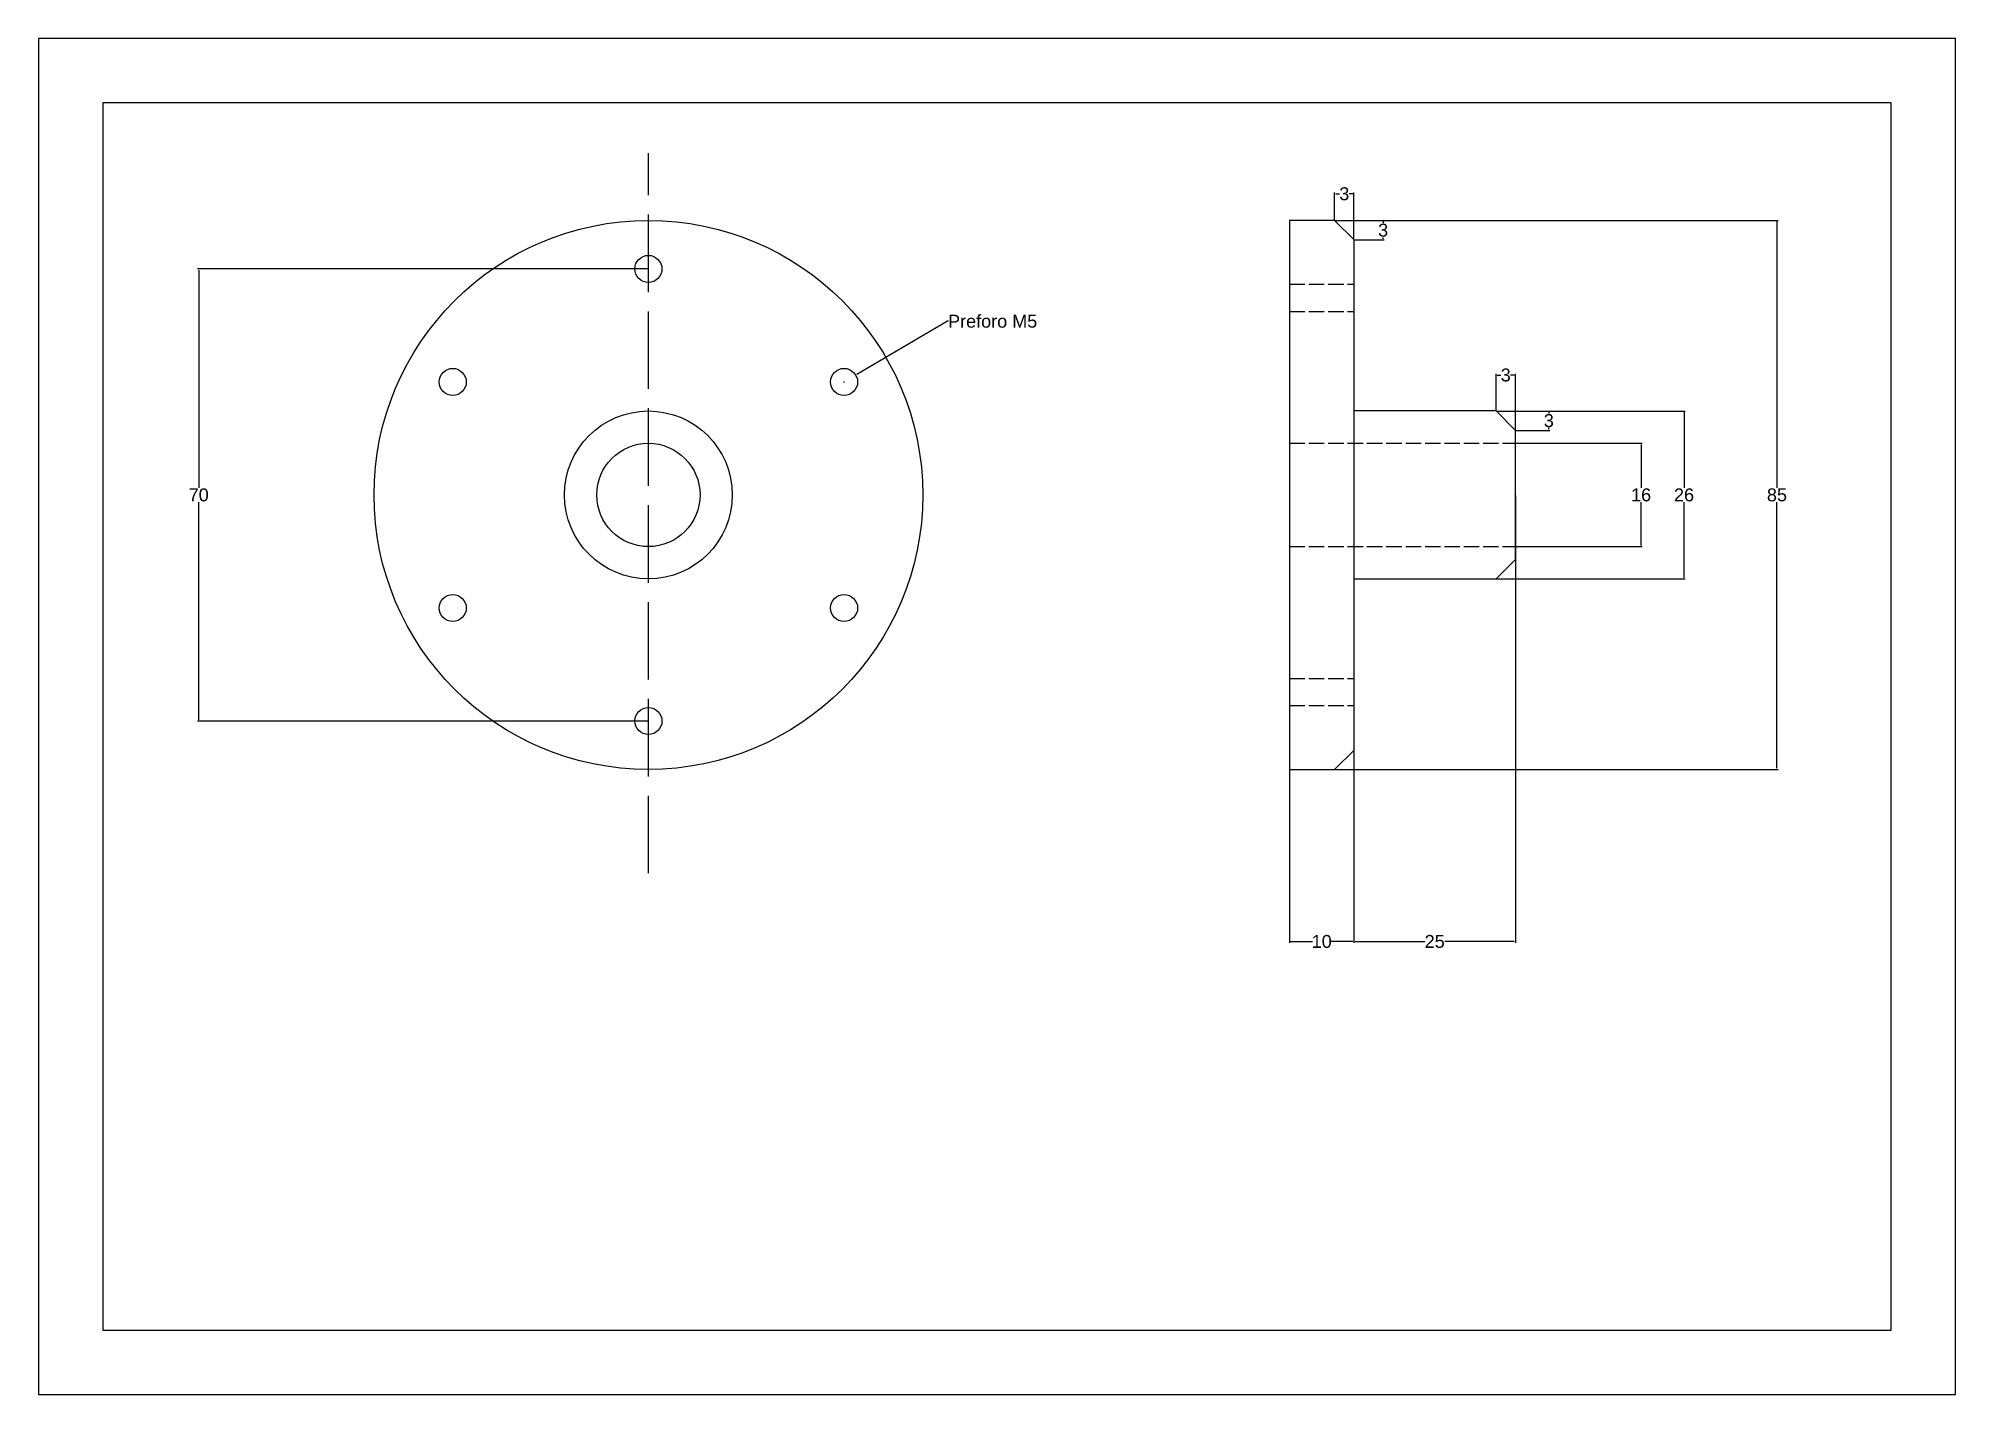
# Model space of a CAD drawing. Header units: inches. Extents: x 0 to 297, y 0 to 210.
import ezdxf

# ---------------------------------------------------------------- set-up
doc = ezdxf.new("R2010")
doc.units = ezdxf.units.IN
doc.header["$MEASUREMENT"] = 0
doc.linetypes.add('ACAD_ISO02W100', pattern=[15, 12, -3])
doc.styles.get("Standard").update_dxf_attribs({"font": 'arial.ttf'})
doc.dimstyles.get("Standard").update_dxf_attribs({"dimtxt": 0.18, "dimasz": 0.18, "dimexe": 0.18, "dimexo": 0.0625, "dimgap": 0.09, "dimtad": 0, "dimtih": 1, "dimtoh": 1, "dimdec": 4, "dimzin": 0, "dimdsep": 46, "dimtxsty": 'Standard', "dimcen": 0.09, "dimadec": 0, "dimazin": 0, "dimtfac": 1, "dimtdec": 4, "dimtofl": 0, "dimtmove": 0, "dimatfit": 3, "dimfxl": 1, "dimtolj": 1, "dimtzin": 0, "dimarcsym": 0})

# ---------------------------------------------------------------- blocks, each defined once
blk = doc.blocks.new('*D3')
at = {"color": 0, "lineweight": -2, "transparency": 16777216}
for p, q in [((94.44, 174.3), (24.66, 174.3)), ((24.84, 174.12), (24.84, 140.42)), ((24.84, 104.48), (24.84, 138.19)), ((94.44, 104.3), (24.66, 104.3))]:
    blk.add_line(p, q, dxfattribs=at)
at = {"color": 0, "transparency": 16777216}
for points in [[(24.81, 174.12), (24.87, 174.12), (24.84, 174.3)], [(24.81, 104.48), (24.87, 104.48), (24.84, 104.3)]]:
    blk.add_solid(points, dxfattribs=at)
at = {"layer": 'Defpoints', "color": 0, "transparency": 16777216}
for p in [(94.5, 174.3), (24.84, 104.3), (94.5, 104.3)]:
    blk.add_point(p, dxfattribs=at)
at = {"color": 0, "transparency": 16777216, "insert": (24.84, 139.3), "char_height": 2, "attachment_point": 5}
blk.add_mtext('\\A1;70', dxfattribs=at)
blk = doc.blocks.new('*D7')
at = {"color": 0, "lineweight": -2, "transparency": 16777216}
for p, q in [((193.8, 106.63), (193.8, 69.98)), ((203.8, 106.63), (203.8, 69.98)), ((193.98, 70.16), (197.38, 70.16)), ((203.62, 70.16), (200.23, 70.16))]:
    blk.add_line(p, q, dxfattribs=at)
at = {"color": 0, "transparency": 16777216}
for points in [[(193.98, 70.19), (193.98, 70.13), (193.8, 70.16)], [(203.62, 70.19), (203.62, 70.13), (203.8, 70.16)]]:
    blk.add_solid(points, dxfattribs=at)
at = {"layer": 'Defpoints', "color": 0, "transparency": 16777216}
for p in [(193.8, 106.69), (203.8, 106.69), (203.8, 70.16)]:
    blk.add_point(p, dxfattribs=at)
at = {"color": 0, "transparency": 16777216, "insert": (198.8, 70.16), "char_height": 2, "attachment_point": 5}
blk.add_mtext('\\A1;10', dxfattribs=at)
blk = doc.blocks.new('*D8')
at = {"color": 0, "lineweight": -2, "transparency": 16777216}
for p, q in [((203.8, 139.24), (203.8, 69.98)), ((228.8, 139.24), (228.8, 69.98)), ((203.98, 70.16), (214.76, 70.16)), ((228.62, 70.16), (217.85, 70.16))]:
    blk.add_line(p, q, dxfattribs=at)
at = {"color": 0, "transparency": 16777216}
for points in [[(203.98, 70.19), (203.98, 70.13), (203.8, 70.16)], [(228.62, 70.19), (228.62, 70.13), (228.8, 70.16)]]:
    blk.add_solid(points, dxfattribs=at)
at = {"layer": 'Defpoints', "color": 0, "transparency": 16777216}
for p in [(203.8, 139.3), (228.8, 139.3), (228.8, 70.16)]:
    blk.add_point(p, dxfattribs=at)
at = {"color": 0, "transparency": 16777216, "insert": (216.3, 70.16), "char_height": 2, "attachment_point": 5}
blk.add_mtext('\\A1;25', dxfattribs=at)
blk = doc.blocks.new('*D9')
at = {"color": 0, "lineweight": -2, "transparency": 16777216}
for p, q in [((225.8, 152.37), (225.8, 158.05)), ((225.98, 157.87), (226.56, 157.87)), ((228.62, 157.87), (228.05, 157.87)), ((228.8, 149.37), (228.8, 158.05))]:
    blk.add_line(p, q, dxfattribs=at)
at = {"color": 0, "transparency": 16777216}
for points in [[(225.98, 157.9), (225.98, 157.84), (225.8, 157.87)], [(228.62, 157.9), (228.62, 157.84), (228.8, 157.87)]]:
    blk.add_solid(points, dxfattribs=at)
at = {"layer": 'Defpoints', "color": 0, "transparency": 16777216}
for p in [(228.8, 157.87), (225.8, 152.3), (228.8, 149.3)]:
    blk.add_point(p, dxfattribs=at)
at = {"color": 0, "transparency": 16777216, "insert": (227.3, 157.87), "char_height": 2, "attachment_point": 5}
blk.add_mtext('\\A1;3', dxfattribs=at)
blk = doc.blocks.new('*D10')
at = {"color": 0, "lineweight": -2, "transparency": 16777216}
for p, q in [((225.87, 152.3), (234.16, 152.3)), ((233.98, 152.12), (233.98, 151.92)), ((228.87, 149.3), (234.16, 149.3)), ((233.98, 149.48), (233.98, 149.69))]:
    blk.add_line(p, q, dxfattribs=at)
at = {"color": 0, "transparency": 16777216}
for points in [[(233.95, 152.12), (234.01, 152.12), (233.98, 152.3)], [(233.95, 149.48), (234.01, 149.48), (233.98, 149.3)]]:
    blk.add_solid(points, dxfattribs=at)
at = {"layer": 'Defpoints', "color": 0, "transparency": 16777216}
for p in [(225.8, 152.3), (228.8, 149.3), (233.98, 149.3)]:
    blk.add_point(p, dxfattribs=at)
at = {"color": 0, "transparency": 16777216, "insert": (233.98, 150.8), "char_height": 2, "attachment_point": 5}
blk.add_mtext('\\A1;3', dxfattribs=at)
blk = doc.blocks.new('*U12')
blk.add_circle((0, 0), 2.1)
blk = doc.blocks.new('*U13')
at = {"color": 0, "linetype": 'ByBlock', "lineweight": -2, "transparency": 16777216}
blk.add_blockref('*U12', (130.1, 174.3), dxfattribs=at)
for p, rotation in [((99.79, 156.8), 59.99999999999999), ((160.41, 156.8), 299.9999999999999), ((99.79, 121.8), 120), ((160.41, 121.8), 240), ((130.1, 104.3), 180)]:
    blk.add_blockref('*U12', p, dxfattribs=dict(at, rotation=rotation))
blk = doc.blocks.new('*D14')
at = {"color": 0, "lineweight": -2, "transparency": 16777216}
for p, q in [((140.82, 166.19), (126.78, 157.96)), ((141, 166.19), (140.82, 166.19)), ((124.72, 156.8), (124.9, 156.8)), ((124.81, 156.71), (124.81, 156.89))]:
    blk.add_line(p, q, dxfattribs=at)
at = {"color": 0, "transparency": 16777216}
blk.add_solid([(126.76, 157.98), (126.79, 157.93), (126.62, 157.87)], dxfattribs=at)
at = {"layer": 'Defpoints', "color": 0, "transparency": 16777216}
for p in [(126.62, 157.87), (123, 155.74)]:
    blk.add_point(p, dxfattribs=at)
at = {"color": 0, "transparency": 16777216, "insert": (147.83, 166.19), "char_height": 2, "attachment_point": 5}
blk.add_mtext('\\A1;Preforo M5', dxfattribs=at)
blk = doc.blocks.new('*D15')
at = {"color": 0, "lineweight": -2, "transparency": 16777216}
for p, q in [((200.87, 181.8), (208.49, 181.8)), ((208.31, 181.62), (208.31, 181.42)), ((203.87, 178.8), (208.49, 178.8)), ((208.31, 178.98), (208.31, 179.19))]:
    blk.add_line(p, q, dxfattribs=at)
at = {"color": 0, "transparency": 16777216}
for points in [[(208.28, 181.62), (208.34, 181.62), (208.31, 181.8)], [(208.28, 178.98), (208.34, 178.98), (208.31, 178.8)]]:
    blk.add_solid(points, dxfattribs=at)
at = {"layer": 'Defpoints', "color": 0, "transparency": 16777216}
for p in [(200.8, 181.8), (203.8, 178.8), (208.31, 178.8)]:
    blk.add_point(p, dxfattribs=at)
at = {"color": 0, "transparency": 16777216, "insert": (208.31, 180.3), "char_height": 2, "attachment_point": 5}
blk.add_mtext('\\A1;3', dxfattribs=at)
blk = doc.blocks.new('*D16')
at = {"color": 0, "lineweight": -2, "transparency": 16777216}
for p, q in [((200.8, 181.87), (200.8, 186.11)), ((200.98, 185.93), (201.56, 185.93)), ((203.62, 185.93), (203.05, 185.93)), ((203.8, 178.87), (203.8, 186.11))]:
    blk.add_line(p, q, dxfattribs=at)
at = {"color": 0, "transparency": 16777216}
for points in [[(200.98, 185.96), (200.98, 185.9), (200.8, 185.93)], [(203.62, 185.96), (203.62, 185.9), (203.8, 185.93)]]:
    blk.add_solid(points, dxfattribs=at)
at = {"layer": 'Defpoints', "color": 0, "transparency": 16777216}
for p in [(203.8, 185.93), (200.8, 181.8), (203.8, 178.8)]:
    blk.add_point(p, dxfattribs=at)
at = {"color": 0, "transparency": 16777216, "insert": (202.3, 185.93), "char_height": 2, "attachment_point": 5}
blk.add_mtext('\\A1;3', dxfattribs=at)
blk = doc.blocks.new('*D18')
at = {"color": 0, "lineweight": -2, "transparency": 16777216}
for p, q in [((225.87, 152.3), (255.1, 152.3)), ((254.92, 152.12), (254.92, 140.42)), ((254.92, 126.48), (254.92, 138.19)), ((225.87, 126.3), (255.1, 126.3))]:
    blk.add_line(p, q, dxfattribs=at)
at = {"color": 0, "transparency": 16777216}
for points in [[(254.89, 152.12), (254.95, 152.12), (254.92, 152.3)], [(254.89, 126.48), (254.95, 126.48), (254.92, 126.3)]]:
    blk.add_solid(points, dxfattribs=at)
at = {"layer": 'Defpoints', "color": 0, "transparency": 16777216}
for p in [(225.8, 152.3), (225.8, 126.3), (254.92, 126.3)]:
    blk.add_point(p, dxfattribs=at)
at = {"color": 0, "transparency": 16777216, "insert": (254.92, 139.3), "char_height": 2, "attachment_point": 5}
blk.add_mtext('\\A1;26', dxfattribs=at)
blk = doc.blocks.new('*D19')
at = {"color": 0, "lineweight": -2, "transparency": 16777216}
for p, q in [((228.87, 147.3), (248.45, 147.3)), ((248.27, 147.12), (248.27, 140.42)), ((248.27, 131.48), (248.27, 138.19)), ((228.87, 131.3), (248.45, 131.3))]:
    blk.add_line(p, q, dxfattribs=at)
at = {"color": 0, "transparency": 16777216}
for points in [[(248.24, 147.12), (248.3, 147.12), (248.27, 147.3)], [(248.24, 131.48), (248.3, 131.48), (248.27, 131.3)]]:
    blk.add_solid(points, dxfattribs=at)
at = {"layer": 'Defpoints', "color": 0, "transparency": 16777216}
for p in [(228.8, 147.3), (228.8, 131.3), (248.27, 131.3)]:
    blk.add_point(p, dxfattribs=at)
at = {"color": 0, "transparency": 16777216, "insert": (248.27, 139.3), "char_height": 2, "attachment_point": 5}
blk.add_mtext('\\A1;16', dxfattribs=at)
blk = doc.blocks.new('*D20')
at = {"color": 0, "lineweight": -2, "transparency": 16777216}
for p, q in [((200.87, 181.8), (269.5, 181.8)), ((269.32, 181.62), (269.32, 140.42)), ((269.32, 96.98), (269.32, 138.19)), ((200.87, 96.8), (269.5, 96.8))]:
    blk.add_line(p, q, dxfattribs=at)
at = {"color": 0, "transparency": 16777216}
for points in [[(269.29, 181.62), (269.35, 181.62), (269.32, 181.8)], [(269.29, 96.98), (269.35, 96.98), (269.32, 96.8)]]:
    blk.add_solid(points, dxfattribs=at)
at = {"layer": 'Defpoints', "color": 0, "transparency": 16777216}
for p in [(200.8, 181.8), (200.8, 96.8), (269.32, 96.8)]:
    blk.add_point(p, dxfattribs=at)
at = {"color": 0, "transparency": 16777216, "insert": (269.32, 139.3), "char_height": 2, "attachment_point": 5}
blk.add_mtext('\\A1;85', dxfattribs=at)

msp = doc.modelspace()

# ---------------------------------------------------------------- linework, layer by layer
at = {"color": 244, "linetype": 'ACAD_ISO02W100', "true_color": 0x991b1e}
msp.add_line((94.49836, 80.71938), (94.49836, 192.21859), dxfattribs=at)
for p, q in [((193.8044, 181.80473), (193.8044, 96.80473)), ((200.8044, 181.80473), (193.8044, 181.80473)), ((200.8044, 181.80473), (203.8044, 178.80473)), ((203.8044, 99.80473), (203.8044, 178.80473)), ((225.8044, 152.30473), (203.8044, 152.30473)), ((225.8044, 152.30473), (228.8044, 149.30473)), ((228.8044, 129.30473), (228.8044, 149.30473)), ((225.8044, 126.30473), (228.8044, 129.30473)), ((203.8044, 126.30473), (225.8044, 126.30473)), ((203.8044, 99.80473), (200.8044, 96.80473)), ((193.8044, 96.80473), (200.8044, 96.80473))]:
    msp.add_line(p, q)
at = {"linetype": 'ACAD_ISO02W100', "ltscale": 0.2}
for p, q in [((193.8044, 171.91562), (203.8044, 171.91562)), ((193.8044, 167.71562), (203.8044, 167.71562)), ((193.8044, 147.30473), (228.8044, 147.30473)), ((193.8044, 131.30473), (228.8044, 131.30473)), ((193.8044, 110.89384), (203.8044, 110.89384)), ((193.8044, 106.69384), (203.8044, 106.69384))]:
    msp.add_line(p, q, dxfattribs=at)
for points in [[(0, 0), (297, 0), (297, 210), (0, 210)], [(10, 10), (287, 10), (287, 200), (10, 200)]]:
    msp.add_lwpolyline(points, close=True)
for radius in [42.5, 13, 8]:
    msp.add_circle((94.49836, 139.30473), radius)

# ---------------------------------------------------------------- block references
msp.add_blockref('*U13', (-35.598, 0))

# ---------------------------------------------------------------- dimensions: what is measured, and where the dimension line sits
at = {"color": 152, "true_color": 0x2776bb}
for base, p1, p2, picture, middle in [((203.8044, 185.9311), (200.8044, 181.80473), (203.8044, 178.80473), '*D16', (202.3044, 185.9311)), ((228.8044, 157.87106), (225.8044, 152.30473), (228.8044, 149.30473), '*D9', (227.3044, 157.87106)), ((228.8044, 70.16404), (203.8044, 139.30473), (228.8044, 139.30473), '*D8', (216.3044, 70.16404)), ((203.8044, 70.16404), (193.8044, 106.69384), (203.8044, 106.69384), '*D7', (198.8044, 70.16404))]:
    dim = msp.add_linear_dim(base=base, p1=p1, p2=p2, dimstyle='Standard', override={"dimtxt": 2, "dimzin": 8, "dimtmove": 2}, dxfattribs=at)
    dim.commit()
    dim.dimension.update_dxf_attribs({"geometry": picture, "text_midpoint": middle})
for base, p1, p2, angle, override, picture, middle in [((208.30723, 178.80473), (200.8044, 181.80473), (203.8044, 178.80473), 270, {"dimtxt": 2, "dimzin": 8, "dimtmove": 2}, '*D15', (208.30723, 180.30473)), ((269.31741, 96.80473), (200.8044, 181.80473), (200.8044, 96.80473), 90, {"dimtxt": 2, "dimzin": 8}, '*D20', (269.31741, 139.30473)), ((233.97821, 149.30473), (225.8044, 152.30473), (228.8044, 149.30473), 270, {"dimtxt": 2, "dimzin": 8, "dimtmove": 2}, '*D10', (233.97821, 150.80473)), ((254.91647, 126.30473), (225.8044, 152.30473), (225.8044, 126.30473), 90, {"dimtxt": 2, "dimzin": 8}, '*D18', (254.91647, 139.30473)), ((248.26509, 131.30473), (228.8044, 147.30473), (228.8044, 131.30473), 90, {"dimtxt": 2, "dimzin": 8}, '*D19', (248.26509, 139.30473))]:
    dim = msp.add_linear_dim(base=base, p1=p1, p2=p2, angle=angle, dimstyle='Standard', override=override, dxfattribs=at)
    dim.commit()
    dim.dimension.update_dxf_attribs({"geometry": picture, "text_midpoint": middle})
dim = msp.add_linear_dim(base=(24.84182, 104.30473), p1=(94.49836, 174.30473), p2=(94.49836, 104.30473), angle=90, dimstyle='Standard', override={"dimtxt": 2, "dimzin": 8}, dxfattribs=at)
dim.commit()
dim.dimension.update_dxf_attribs({"geometry": '*D3', "text_midpoint": (24.84182, 139.30473), "dimtype": 160})
dim = msp.add_diameter_dim_2p(p1=(122.99778, 155.74237), p2=(126.62071, 157.86708), text='Preforo M5', dimstyle='Standard', override={"dimtxt": 2, "dimzin": 8}, dxfattribs=at)
dim.commit()
dim.dimension.update_dxf_attribs({"geometry": '*D14', "text_midpoint": (147.83424, 166.19323), "dimtype": 163})

doc.saveas('drawing.dxf')
